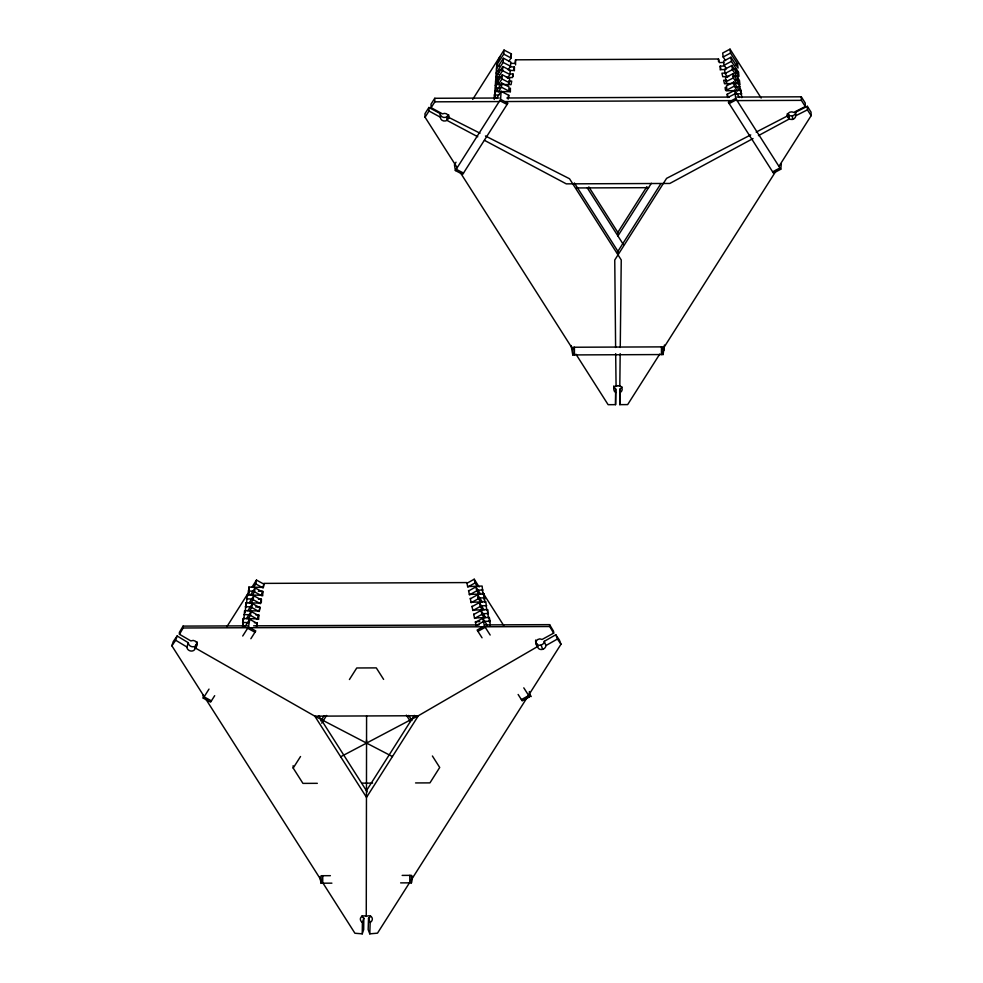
<?xml version="1.0" encoding="UTF-8"?>
<svg xmlns="http://www.w3.org/2000/svg" width="983" height="983" viewBox="0 0 983 983"><rect width="100%" height="100%" fill="white"/><g stroke="black" fill="none" stroke-linecap="round" stroke-linejoin="round"><path stroke-width="1.47" d="M366.585 715.943L366.266 916.402L367.249 916.033A4.215 3.551 -20.7 0 1 372.078 917.803A4.215 3.551 -20.7 0 1 370.161 922.459L369.78 933.85L377.497 933.162L409.592 882.623M494.891 97.845L494.904 91.444L509.698 91.702L510.374 88.163L510.374 92.009M495.567 91.751L496.243 84.366L511.049 84.636L511.713 81.097L508.752 81.048M496.243 86.934L496.243 84.366M496.919 83.395L497.582 77.301L500.544 77.35M497.582 82.425L497.582 77.301M513.052 76.588L513.052 74.02L510.091 73.971M514.392 70.788L514.404 66.955L510.054 66.881M515.559 64.939L515.571 59.816L718.499 59.005L719.372 62.605L723.697 62.457M571.123 345.524L572.782 354.924L663.095 354.556L664.41 345.045M572.782 354.924L572.794 347.245L663.095 346.876L663.095 354.556M574.416 354.912L574.416 347.232M661.461 354.568L661.461 346.888M718.487 61.56L718.499 59.005M720.22 69.965L720.22 66.131L724.557 65.984M725.356 89.871L725.356 87.303L726.216 90.841L740.949 90.35L741.772 97.636M735.8 73.012L735.812 69.179L732.863 69.277M738.38 83.604L737.52 76.232L733.097 76.379M739.228 85.853L739.228 83.297L724.508 83.776L723.648 80.25L726.597 80.151M740.088 90.669L739.228 83.297M740.949 94.196L740.949 90.35M243.219 626.024L243.231 618.54L258.025 618.835L258.701 614.903L255.74 614.842M243.895 619.106L244.57 610.676L259.365 610.971L260.04 607.039L255.605 606.953M245.234 612.741L245.91 602.812L260.716 603.107L261.38 599.188L258.418 599.126M245.91 607.31L245.91 602.812M246.573 603.378L247.261 594.948L262.056 595.256L262.731 591.324L258.382 591.238M248.22 595.526L248.896 587.097L263.395 587.392L263.899 583.386L466.827 582.575L467.736 587.023L475.047 582.968L474.224 579.22L466.913 583.263M248.883 594.592L248.896 587.097M258.689 619.401L258.701 614.903M261.38 602.174L261.38 599.188M262.719 595.809L262.731 591.324M331.898 883.164L321.109 883.201L321.122 875.718L330.386 875.681M322.743 883.201L322.743 875.718M409.788 882.845L409.8 875.361M400.622 882.881L411.41 882.845L411.422 875.361L402.158 875.398M482.972 594.469L482.125 586.052L467.699 586.568M484.127 599.876L484.14 593.892L469.407 594.42M484.988 602.309L484.14 593.892M486.696 610.16L485.848 601.743L471.115 602.272M487.556 612.581L487.556 609.595L472.835 610.124M488.404 618.012L487.556 609.595M489.264 621.932L489.276 617.447L474.543 617.975M663.844 350.562L663.857 346.667M620.175 353.61L619.818 385.852L616.071 385.889L615.677 353.634M620.248 347.466L621.244 259.967L569.526 178.746L485.442 135.973M322.756 882.746L354.924 933.248L362.248 933.838L362.383 922.423L363.821 918.159A4.215 3.576 18.5 0 1 361.916 915.763M363.821 918.159L363.685 929.574L362.248 933.838M613.81 386.675A4.215 3.834 -1.5 0 0 615.714 389.022L615.555 404.652L608.121 404.689L575.964 354.187M615.555 404.652L615.714 389.022M621.956 386.786A4.215 3.834 -1.5 0 1 619.941 389.084L619.781 404.64L627.658 404.603L659.74 354.077M619.781 404.64L619.941 389.084M370.554 915.861A4.215 3.551 -20.7 0 1 368.539 918.208L368.158 929.586L369.78 933.85M494.437 97.882L496.759 64.804L499.794 56.719M500.58 99.357L507.904 103.166L462.698 174.347L455.375 170.538L500.58 99.357L501.133 91.345L508.457 95.167L508.174 99.16M501.428 87.217L501.711 83.076L509.034 86.897L508.752 91.026L501.428 87.217L498.32 91.96M498.123 84.87L502.006 78.947L502.301 74.806L509.624 78.615L509.329 82.756L507.781 85.128M498.037 82.621L495.592 81.343L502.583 70.678L502.878 66.537L510.202 70.346L509.907 74.487L507.584 78.038M498.614 74.352L496.182 73.074L503.161 62.408L503.456 58.267L510.779 62.076L510.484 66.217L508.162 69.768M499.204 66.082L496.759 64.804L503.751 54.139L504.033 50.059L511.357 53.868L511.074 57.948L508.739 61.499M735.137 93.754L727.801 97.489L727.42 94.159L734.743 90.289L735.677 98.423L728.342 102.281L773.449 173.106L780.772 169.236L781.338 163.559M515.571 59.816L515.067 63.416L510.718 63.342M196.919 641.653A4.215 4.116 -2.8 0 1 195.752 645.61L195.076 648.755A4.215 3.576 18.5 0 1 190.481 650.955A4.215 3.576 18.5 0 1 186.917 647.011L175.687 640.252L177.124 635.976L188.343 642.735A4.215 3.576 18.5 0 0 191.906 646.679A4.215 3.576 18.5 0 0 196.502 644.479L196.711 643.619L195.212 647.932L314.806 716.152L392.438 756.554M477.763 136.76L446.909 120.356L448.604 118.267L448.69 115.023M242.568 626.847L243.231 618.54M242.715 636.013L248.466 626.97L249.768 619.351L257.091 623.345L256.44 627.154M250.444 615.419L251.107 611.487L258.431 615.481L257.755 619.413L250.444 615.419L248.121 618.983M251.783 607.555L252.459 603.623L259.77 607.617L259.107 611.549L251.783 607.555L249.461 611.119M253.123 599.691L253.798 595.759L261.122 599.753L260.446 603.685L253.123 599.691L250.812 603.255M254.474 591.827L255.138 587.895L262.461 591.889L261.785 595.821L254.474 591.827L252.152 595.391M255.813 583.963L256.477 580.093L263.8 584.074L263.137 587.957L255.813 583.963L253.491 587.527M411.41 882.845L412.553 876.209M494.252 99.48L494.904 91.444M498.258 73.762L498.934 70.223L501.883 70.285M513.052 74.02L512.389 77.559L506.466 77.46M514.404 66.955L513.728 70.493L509.292 70.407M256.649 625.815L257.349 622.767L254.388 622.706M508.322 97.981L509.034 95.24M204.022 696.283L171.865 645.794L173.291 641.518L177.124 635.976M186.917 647.011L188.343 642.735M448.518 114.716L446.823 116.805L446.909 120.356M247.483 625.852L183.071 626.11L179.361 632.413L179.459 634.281L190.874 640.928A4.215 4.116 -2.8 0 1 195.838 647.49L195.285 647.895M179.459 634.281L183.17 627.99L183.071 626.11M456.014 162.22L454.441 164.775L455.375 170.538M447.376 116.424A4.215 3.834 -1.5 0 1 440.237 113.61L428.907 107.479L424.975 113.672L425.061 117.223L457.218 167.724M499.167 98.017L434.756 98.275L431.033 104.137L431.119 107.688L442.522 113.868A4.215 3.834 -1.5 0 1 448.604 118.267M425.061 117.223L429.006 111.018L428.907 107.479M431.119 107.688L434.842 101.827L434.756 98.275M472.7 99.394L504.033 50.059M511.357 53.868L511.185 56.24M226.79 626.835L248.957 591.926M252.238 586.753L256.477 580.093M214.687 695.681L210.583 702.145L203.26 698.151L209.01 689.095M250.862 638.717L255.789 630.951L248.466 626.97M651.373 183.28L617.914 235.969L617.828 232.418L646.888 186.659M617.127 252.557L660.736 183.882M320.802 720.883L324.071 715.759M317.325 783.328L302.948 783.39L293.192 768.067L300.528 756.517M321.711 723.156L326.602 715.452M349.42 679.523L356.755 667.973L376.292 667.887L383.616 679.388M366.561 790.516L414.285 715.366M663.034 348.891L776.582 170.096M779.052 166.213L811.135 115.675L811.049 112.136L807.326 106.299L795.677 112.197A4.215 3.834 -1.5 0 1 788.415 114.802L787.764 114.003M411.238 880.031L560.986 644.234L559.364 639.97L555.788 634.76L544.287 641.321A4.215 3.551 -20.7 0 1 540.552 645.18A4.215 3.551 -20.7 0 1 536.116 642.857L537.726 647.109A4.215 3.551 -20.7 0 0 542.174 649.444A4.215 3.551 -20.7 0 0 545.897 645.585L557.41 639.024L555.788 634.76M250.505 595.022L255.138 587.895M249.166 602.886L253.798 595.759M247.814 610.75L252.459 603.623M246.475 618.614L251.107 611.487M245.136 626.478L249.768 619.351M496.464 68.945L503.456 58.267M495.887 77.215L502.878 66.537M495.309 85.484L502.301 74.806M496.28 91.382L501.711 83.076M496.476 98.46L501.133 91.345M171.865 645.794L175.687 640.252M448.752 117.395L480.011 133.209M535.772 639.982A4.215 4.116 -2.8 0 0 536.792 643.976L537.652 646.519L418.365 715.735L340.659 756.763M468.584 590.943L475.907 586.9L480.601 594.125M475.907 586.9L476.755 590.82L469.444 594.875L468.547 590.5M470.304 598.794L477.615 594.752L482.309 601.977M477.615 594.752L478.463 598.672L471.152 602.726L470.267 598.352M472.012 606.646L479.323 602.591L484.029 609.829M479.323 602.591L480.183 606.523L472.872 610.566L471.975 606.192M473.72 614.498L481.031 610.443L485.737 617.68M481.031 610.443L481.891 614.375L474.58 618.418L473.683 614.043M475.428 622.35L482.751 618.295L487.445 625.52M482.751 618.295L484.435 626.024L477.111 630.066L482.039 637.795M477.935 631.344L485.246 627.301M521.408 699.613L528.719 695.571M529.358 691.565L529.53 696.849L522.219 700.891L518.127 694.465M485.197 624.905L549.608 624.647L553.552 631.283L553.65 633.15L542.088 639.454A4.215 4.116 -2.8 0 0 536.878 645.843L537.652 646.519M753.052 138.542L669.828 183.452L566.269 183.858L484.459 140.336M758.421 135.642L789.288 118.98L789.177 115.355L788.415 114.802M483.464 621.588L476.128 625.52L475.354 621.698L479.765 621.539M761.149 98.03L730.025 49.15L722.702 53.021L723.144 56.965L725.515 60.577M723.144 56.965L730.48 53.094L730.025 49.15M730.48 53.094L737.569 63.92L738.036 68.06L730.947 57.235L723.623 61.106L724.102 65.234L726.462 68.847M724.102 65.234L731.426 61.364L730.947 57.235M731.426 61.364L738.516 72.189L738.983 76.318L731.905 65.492L724.569 69.363L725.049 73.492L727.408 77.104M735.124 65.21L737.569 63.92M725.049 73.492L732.372 69.633L731.905 65.492M732.372 69.633L739.462 80.446L739.941 84.587L732.851 73.762L725.515 77.632L725.995 81.761L727.567 84.169M736.07 73.479L738.516 72.189M725.995 81.761L733.318 77.89L732.851 73.762M733.797 82.019L726.462 85.89L726.941 90.031L734.264 86.16L733.797 82.019L739.302 90.436M729.165 103.559L736.488 99.701M772.638 171.828L779.961 167.958M750.729 134.904L666.585 178.365L614.756 259.991L615.616 347.49M756.16 132.103L787.383 115.982L787.322 113.623M736.881 97.071L801.292 96.813L805.224 102.982L805.31 106.533L793.736 112.394A4.215 3.834 -1.5 0 0 787.457 116.621L789.288 118.98M788.513 118.353A4.215 3.834 -1.5 0 0 795.775 115.736L807.424 109.85L807.326 106.299M477.21 590.181L482.985 589.984M477.627 598.082L484.988 597.811M480.81 605.884L486.708 605.663M482.518 613.736L488.416 613.515M484.189 621.379L490.087 621.17L490.099 626.294M725.503 69.51L721.08 69.658L720.22 66.131M726.351 73.049L721.94 73.184L722.788 76.723L728.686 76.527M735.431 79.856L738.38 79.77M735.665 86.971L740.088 86.823M735.862 93.901L741.76 93.704M506.835 97.993L729.202 97.096M434.842 101.827L499.253 101.568M505.385 101.544L730.836 100.635M736.967 100.61L801.378 100.364L805.31 106.533M576.665 187.95L648.596 187.667M253.626 625.827L479.065 624.93M183.17 627.99L247.581 627.732M250.64 627.719L482.223 626.785M485.295 626.773L549.706 626.527L553.65 633.15M361.83 783.156L372.582 783.107M415.563 782.935L429.94 782.886L439.708 767.477L432.397 755.988M495.567 87.905L500.015 87.978M494.228 94.982L498.676 95.056M248.232 591.029L254.032 591.152M246.586 598.88L252.508 599.003M245.246 606.744L251.157 606.867M243.895 614.608L249.817 614.731M242.555 622.472L248.478 622.595M366.266 916.402L365.639 916.107A4.215 3.576 18.5 0 0 360.687 917.741A4.215 3.576 18.5 0 0 362.383 922.423M503.751 54.139L511.074 57.948M503.161 62.408L510.484 66.217M502.583 70.678L509.907 74.487M502.006 78.947L509.329 82.756M499.757 100.647L507.081 104.456M456.186 169.26L463.509 173.069M429.006 111.018L440.335 117.161A4.215 3.834 -1.5 0 0 447.474 119.975M247.655 628.248L254.966 632.241M204.083 696.861L211.394 700.854M557.41 639.024L560.986 644.234M733.318 77.89L737.262 83.899M734.264 86.16L737.422 90.964M734.743 90.289L739.474 97.501M475.047 582.968L477.394 586.581M476.755 590.82L479.102 594.432M478.463 598.672L480.822 602.284M480.183 606.523L482.53 610.136M481.891 614.375L484.238 617.988M807.424 109.85L811.135 115.675M735.677 98.423L780.772 169.236M588.829 186.893L617.828 232.418M587.318 187.913L623.492 244.718M574.355 182.936L618.688 252.545M460.523 172.897L572.659 349.002M474.224 579.22L479.139 586.937M482.42 592.085L503.714 625.532M529.653 694.121L531.213 696.566M484.435 626.024L490.173 635.03M523.792 687.842L529.53 696.849M408.719 715.415L411.975 720.527M406.372 715.133L410.439 721.522M318.701 715.747L367.138 791.807M205.668 698.876L321.109 880.154M544.287 641.321L545.897 645.585M541.092 645.057L542.702 649.321M368.539 918.208L370.161 922.459M735.812 69.179L736.66 72.705M727.027 94.184L727.739 97.108M489.276 617.447L490.087 621.17M319.733 876.873L321.109 883.201M787.383 115.982L787.457 116.621M740.408 88.716L740.887 92.844M549.608 624.647L549.706 626.527M203.162 695.067L203.26 698.151M801.292 96.813L801.378 100.364M795.677 112.197L795.775 115.736M792.47 115.847L792.556 119.398M613.884 385.864L613.945 388.236M440.237 113.61L440.335 117.161M366.487 740.027L366.561 743.087M293.131 765.708L293.192 768.067M619.167 385.594A4.215 3.834 -1.5 0 1 620.027 392.635M615.813 392.573A4.215 3.834 -1.5 0 1 616.992 385.569M418.365 715.735L366.524 797.373L314.806 716.152L418.365 715.735"/></g></svg>
